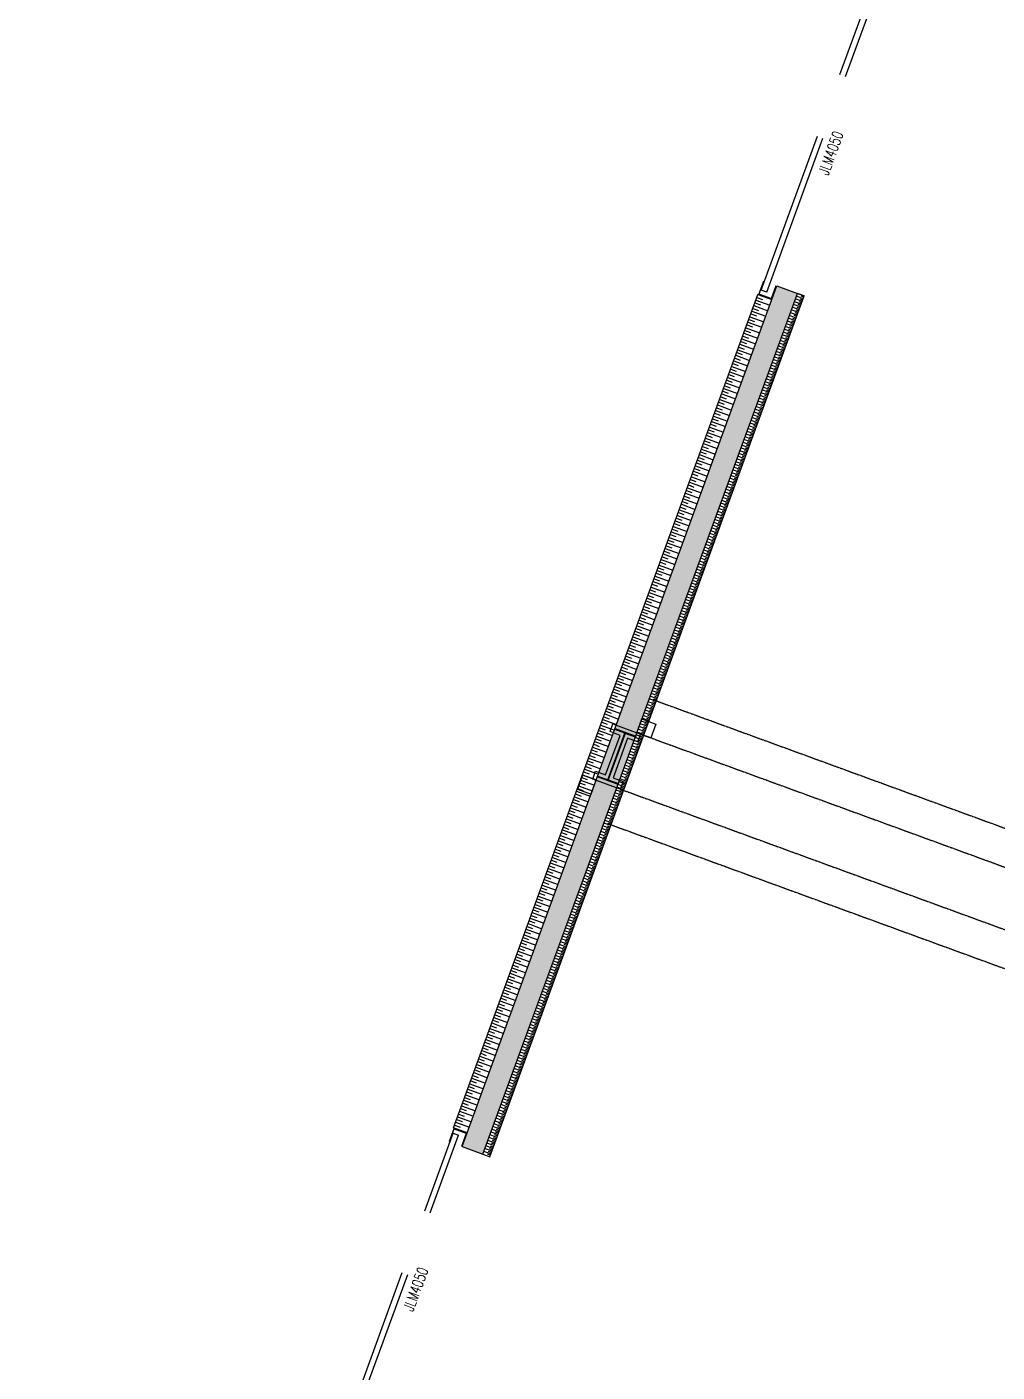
# Model space of a CAD drawing. Extents: x -111898 to 889894, y -2 to 1194865.
# Drawn here: x 558882 to 572116, y 901304 to 919654 of the extents above; entities that cross this region are included whole.
import ezdxf

# ---------------------------------------------------------------- set-up
doc = ezdxf.new("R2010")
doc.units = 0
doc.header["$LTSCALE"] = 10
doc.header["$MEASUREMENT"] = 0
doc.linetypes.add('10平面$0$10平面$0$DASH', pattern=[0.35, 0.25, -0.1])
doc.linetypes.add('10平面$0$DASH', pattern=[0.35, 0.25, -0.1])
doc.layers.get('Defpoints').update_dxf_attribs({"color": 210})
for name, color, linetype in [('0-WALL', 252, 'Continuous'), ('10平面$0$10平面$0$WINDOW', 4, 'Continuous'), ('10平面$0$10平面$0$WINDOW_TEXT', 7, 'Continuous'), ('10平面$0$99平面图例外参$0$A-HATCH-2', 251, 'Continuous'), ('10平面$0$A-LIN-V', 9, 'Continuous'), ('10平面$0$A-SFCE', 30, 'Continuous'), ('10平面$0$A-加建区域', 252, 'Continuous'), ('10平面$0$AS-WALL', 40, 'Continuous'), ('10平面$0$PUB_HATCH', 8, 'Continuous'), ('WALL', 252, 'Continuous')]:
    doc.layers.add(name, color=color, linetype=linetype)
doc.styles.add('10平面$0$10平面$0$_TCH_WINDOW', font='SIMPLEX', dxfattribs={"height": 3.5, "bigfont": 'GBCBIG'})

# ---------------------------------------------------------------- blocks, each defined once
blk = doc.blocks.new('10平面$0$10平面$0$$DorLib2D$00000126')
at = {"color": 0, "linetype": 'Continuous'}
for p, q in [((-0.532, 0.5), (-0.532, 0.9)), ((0.532, 0.9), (0.532, 0.5))]:
    blk.add_line(p, q, dxfattribs=at)
at = {"color": 0, "linetype": '10平面$0$10平面$0$DASH'}
for p, q in [((-0.532, 0.9), (0.532, 0.9)), ((-0.532, 0.5), (0.532, 0.5))]:
    blk.add_line(p, q, dxfattribs=at)
blk = doc.blocks.new('10平面$0$3333')
at = {"layer": '10平面$0$A-SFCE', "const_width": 20}
blk.add_lwpolyline([(-227064, 766320), (-227064, 766510), (-227244, 766510), (-227244, 766320)], dxfattribs=at)
blk = doc.blocks.new('10平面$0$99平面图例外参$0$$LinePat$填挖边坡')
at = {"color": 0}
for p, q in [((0, 0), (0, -1500)), ((300, 0), (300, -600))]:
    blk.add_line(p, q, dxfattribs=at)
at = {"layer": 'Defpoints', "color": 0}
blk.add_point((600, 0), dxfattribs=at)

msp = doc.modelspace()

# ---------------------------------------------------------------- hatches: boundary and pattern name
at = {"layer": '0-WALL'}
h = msp.add_hatch(dxfattribs=at)
h.set_pattern_fill('草坪或沼泽', color=8, scale=400, angle=-0.200257)
h.set_pattern_definition([(359.79974, (-824318.4, 704905.5), (1605.5824, 1594.398), [240, -48, 64, -48, 240, -960]), (359.79974, (-824398.3, 704953.8), (1605.5824, 1594.398), [160, -120, 240, -120, 160, -800]), (359.79974, (-823836, 705591.9), (1605.5824, 1594.398), [200, -80, 200, -1120]), (359.79974, (-824634.9, 705914.7), (1605.5824, 1594.398), [80, -160, 80, -1280]), (89.79974, (-824474.9, 705914.1), (-1594.398, 1605.5824), [144, -1456]), (89.79974, (-823998.3, 704952.4), (-1594.398, 1605.5824), [160, -1440]), (89.79974, (-823596, 705591), (-1594.398, 1605.5824), [160, -1440]), (44.79974, (-823790.3, 704935.7), (5.5922, 1599.9902), [160, -2102.7417]), (134.79974, (-824206.3, 704937.2), (-1599.9902, 5.5922), [160, -2102.7417]), (63.23469, (-823838.3, 704943.9), (5.5922, 1599.99023), [160, -3417.7088]), (75.7635, (-823918.27, 704952.15), (5.59221, 1599.99023), [160, -6436.969]), (75.7635, (-823516.03, 705590.75), (5.59221, 1599.99023), [128, -6468.969]), (75.7635, (-824442.9, 705914), (5.59221, 1599.99023), [112, -6484.969]), (103.835987, (-824078.27, 704952.7), (5.59221, 1599.99023), [160, -6436.969]), (103.835987, (-823676.03, 705591.3), (5.59221, 1599.99023), [128, -6468.969]), (103.835987, (-824506.9, 705914.2), (5.59221, 1599.99023), [112, -6484.969]), (116.364795, (-824158.3, 704945), (5.5922, 1599.99023), [160, -3417.7069])])
edge = h.paths.add_edge_path()
edge.add_line((741503.08, 933538.38), (741712.87, 934018.57))
edge.add_line((741712.87, 934018.57), (745060.96, 941812.89))
edge.add_line((745060.96, 941812.89), (766890.86, 1001849.76))
edge.add_line((766890.86, 1001849.76), (760346.98, 1016169.02))
edge.add_line((760346.98, 1016169.02), (737579.78, 1026362.54))
edge.add_line((737579.78, 1026362.54), (720756.11, 1037729.77))
edge.add_line((720756.11, 1037729.77), (653654.65, 1067773.01))
edge.add_line((653654.65, 1067773.01), (467795.25, 820503.81))
edge.add_line((467795.25, 820503.81), (468143.58, 820404.89))
edge.add_line((468143.58, 820404.89), (647181.92, 1058601.18))
edge.add_line((647181.92, 1058601.18), (648464.56, 1058132.56))
edge.add_line((648464.56, 1058132.56), (650350.23, 1063296.8))
edge.add_line((650350.23, 1063296.8), (720796.15, 1037558.69))
edge.add_line((720796.15, 1037558.69), (718909.6, 1032395.07))
edge.add_line((718909.6, 1032395.07), (725484.49, 1029992.9))
edge.add_line((725484.49, 1029992.9), (726513.26, 1032808.65))
edge.add_line((726513.26, 1032808.65), (729331.07, 1031779.14))
edge.add_line((729331.07, 1031779.14), (728302.36, 1028963.46))
edge.add_line((728302.36, 1028963.46), (747084.56, 1022101.19))
edge.add_line((747084.56, 1022101.19), (755217.14, 1018452.95))
edge.add_arc((743028.5, 1006160.87), 17310.64, -14.619994, 45.242091, ccw=False)
edge.add_line((759778.64, 1001791.54), (760685.99, 1001458.08))
edge.add_line((760685.99, 1001458.08), (765094.65, 999847.31))
edge.add_line((765094.65, 999847.31), (740941.69, 933744.02))
edge.add_line((740941.69, 933744.02), (741503.08, 933538.38))
at = {"layer": '10平面$0$PUB_HATCH'}
h = msp.add_hatch(dxfattribs=at)
h.set_pattern_fill('石膏板', color=256, scale=30, angle=-20.070289, style=0)
h.set_pattern_definition([(24.929711, (581260.3, 187846.72), (-44.707476, 96.183378), [24, -82.06602]), (114.929711, (581417.13, 187789.42), (-96.183378, -44.707476), [24, -82.06602])])
h.paths.add_polyline_path([(565102.95, 904277.11), (569392.61, 916018.02), (569110.83, 916120.97), (564821.17, 904380.07)])

# ---------------------------------------------------------------- linework, layer by layer
at = {"layer": '10平面$0$A-LIN-V', "color": 8}
for p, q in [((564701.95, 904636.55), (568854.34, 916001.75)), ((569042.19, 915933.12), (568854.34, 916001.75)), ((565196.88, 904242.8), (569486.54, 915983.7)), ((564889.8, 904567.92), (564701.95, 904636.55)), ((565102.95, 904277.11), (565196.88, 904242.8))]:
    msp.add_line(p, q, dxfattribs=at)
at = {"layer": '10平面$0$A-加建区域'}
msp.add_line((569392.61, 916018.02), (569486.54, 915983.7), dxfattribs=at)
at = {"layer": '10平面$0$AS-WALL', "color": 8}
for p, q in [((564821.17, 904380.07), (569110.83, 916120.97)), ((565102.95, 904277.11), (569392.61, 916018.02)), ((569110.83, 916120.97), (569392.61, 916018.02)), ((564821.17, 904380.07), (565102.95, 904277.11))]:
    msp.add_line(p, q, dxfattribs=at)
at = {"layer": 'Defpoints', "color": 1}
for points in [[(567391.02, 909956.83), (567203.17, 910025.46), (567271.8, 910213.32), (567459.66, 910144.68)], [(566578.21, 909189.14), (566646.85, 909376.99), (566458.99, 909445.63), (566390.36, 909257.77)]]:
    msp.add_lwpolyline(points, close=True, dxfattribs=at)
at = {"layer": 'WALL', "color": 8, "linetype": '10平面$0$DASH'}
for p, q in [((567421.72, 910477.94), (694505.26, 864046.68)), ((567250.13, 910008.3), (694333.68, 863577.04)), ((566975.59, 909256.88), (694059.14, 862825.62)), ((566804.01, 908787.25), (693887.55, 862355.99))]:
    msp.add_line(p, q, dxfattribs=at)
at = {"layer": 'WALL', "color": 8}
for points in [[(566874.42, 910145.57), (567250.13, 910008.3), (567211.69, 909903.1), (567074.56, 909953.21), (566876.89, 909412.19), (567014.03, 909362.08), (566975.59, 909256.88), (566599.88, 909394.15), (566638.32, 909499.35), (566775.45, 909449.25), (566973.12, 909990.27), (566835.99, 910040.37)], [(566904.23, 910081.45), (567186.01, 909978.5), (567181.89, 909967.23), (567044.76, 910017.33), (566812.77, 909382.38), (566949.91, 909332.28), (566945.79, 909321.01), (566664.01, 909423.96), (566668.12, 909435.23), (566805.26, 909385.13), (567037.24, 910020.07), (566900.11, 910070.18)]]:
    msp.add_lwpolyline(points, close=True, dxfattribs=at)

# ---------------------------------------------------------------- block references
at = {"layer": '10平面$0$10平面$0$WINDOW'}
ref = msp.add_blockref('10平面$0$10平面$0$$DorLib2D$00000126', (569797.17, 917999.51), dxfattribs=dict(at, xscale=-4000, yscale=-200, zscale=200, rotation=249.9297114343745))
ref.add_attrib('A', 'JLM4050', (569811.36, 917617.65), dxfattribs={"layer": '10平面$0$10平面$0$WINDOW_TEXT', "height": 148.75, "rotation": 69.929711, "style": '10平面$0$10平面$0$_TCH_WINDOW', "width": 0.705882})
ref = msp.add_blockref('10平面$0$10平面$0$$DorLib2D$00000126', (564134.82, 902501.52), dxfattribs=dict(at, xscale=-4000, yscale=-200, zscale=200, rotation=249.9297114343745))
ref.add_attrib('A', 'JLM4050', (564149.01, 902119.66), dxfattribs={"layer": '10平面$0$10平面$0$WINDOW_TEXT', "height": 148.75, "rotation": 69.929711, "style": '10平面$0$10平面$0$_TCH_WINDOW', "width": 0.705882})
at = {"layer": '10平面$0$99平面图例外参$0$A-HATCH-2', "color": 8}
for p, xscale, yscale, zscale, rotation in [((568854.34, 916001.75), -0.1335540838847279, 0.1333333333333333, 0.1333333333333333, 69.92971143377918), ((569486.54, 915983.7), 0.06677350427354656, 0.06666666666666667, 0.06666666666666667, 249.9297114335309), ((568799.34, 915851.22), -0.1335540838847279, 0.1333333333333333, 0.1333333333333333, 69.92971143377918), ((568826.84, 915926.48), -0.1335540838847279, 0.1333333333333333, 0.1333333333333333, 69.92971143377918), ((569417.79, 915795.55), 0.06677350427354656, 0.06666666666666667, 0.06666666666666667, 249.9297114335309), ((569431.54, 915833.18), 0.06677350427354656, 0.06666666666666667, 0.06666666666666667, 249.9297114335309), ((569445.29, 915870.81), 0.06677350427354656, 0.06666666666666667, 0.06666666666666667, 249.9297114335309), ((569459.04, 915908.44), 0.06677350427354656, 0.06666666666666667, 0.06666666666666667, 249.9297114335309), ((569472.79, 915946.07), 0.06677350427354656, 0.06666666666666667, 0.06666666666666667, 249.9297114335309), ((568716.84, 915625.42), -0.1335540838847279, 0.1333333333333333, 0.1333333333333333, 69.92971143377918), ((568744.34, 915700.69), -0.1335540838847279, 0.1333333333333333, 0.1333333333333333, 69.92971143377918), ((568771.84, 915775.95), -0.1335540838847279, 0.1333333333333333, 0.1333333333333333, 69.92971143377918), ((569349.05, 915607.39), 0.06677350427354656, 0.06666666666666667, 0.06666666666666667, 249.9297114335309), ((569362.8, 915645.02), 0.06677350427354656, 0.06666666666666667, 0.06666666666666667, 249.9297114335309), ((569376.54, 915682.65), 0.06677350427354656, 0.06666666666666667, 0.06666666666666667, 249.9297114335309), ((569390.29, 915720.28), 0.06677350427354656, 0.06666666666666667, 0.06666666666666667, 249.9297114335309), ((569404.04, 915757.91), 0.06677350427354656, 0.06666666666666667, 0.06666666666666667, 249.9297114335309), ((568661.84, 915474.89), -0.1335540838847279, 0.1333333333333333, 0.1333333333333333, 69.92971143377918), ((568689.34, 915550.15), -0.1335540838847279, 0.1333333333333333, 0.1333333333333333, 69.92971143377918), ((569280.3, 915419.23), 0.06677350427354656, 0.06666666666666667, 0.06666666666666667, 249.9297114335309), ((569294.05, 915456.87), 0.06677350427354656, 0.06666666666666667, 0.06666666666666667, 249.9297114335309), ((569307.8, 915494.5), 0.06677350427354656, 0.06666666666666667, 0.06666666666666667, 249.9297114335309), ((569321.55, 915532.13), 0.06677350427354656, 0.06666666666666667, 0.06666666666666667, 249.9297114335309), ((569335.3, 915569.76), 0.06677350427354656, 0.06666666666666667, 0.06666666666666667, 249.9297114335309), ((568606.84, 915324.35), -0.1335540838847279, 0.1333333333333333, 0.1333333333333333, 69.92971143377918), ((568634.34, 915399.62), -0.1335540838847279, 0.1333333333333333, 0.1333333333333333, 69.92971143377918), ((569211.56, 915231.08), 0.06677350427354656, 0.06666666666666667, 0.06666666666666667, 249.9297114335309), ((569225.31, 915268.71), 0.06677350427354656, 0.06666666666666667, 0.06666666666666667, 249.9297114335309), ((569239.06, 915306.34), 0.06677350427354656, 0.06666666666666667, 0.06666666666666667, 249.9297114335309), ((569252.8, 915343.97), 0.06677350427354656, 0.06666666666666667, 0.06666666666666667, 249.9297114335309), ((569266.55, 915381.6), 0.06677350427354656, 0.06666666666666667, 0.06666666666666667, 249.9297114335309), ((568524.35, 915098.56), -0.1335540838847279, 0.1333333333333333, 0.1333333333333333, 69.92971143377918), ((568551.85, 915173.82), -0.1335540838847279, 0.1333333333333333, 0.1333333333333333, 69.92971143377918), ((568579.34, 915249.09), -0.1335540838847279, 0.1333333333333333, 0.1333333333333333, 69.92971143377918), ((569142.81, 915042.92), 0.06677350427354656, 0.06666666666666667, 0.06666666666666667, 249.9297114335309), ((569156.56, 915080.55), 0.06677350427354656, 0.06666666666666667, 0.06666666666666667, 249.9297114335309), ((569170.31, 915118.19), 0.06677350427354656, 0.06666666666666667, 0.06666666666666667, 249.9297114335309), ((569184.06, 915155.82), 0.06677350427354656, 0.06666666666666667, 0.06666666666666667, 249.9297114335309), ((569197.81, 915193.45), 0.06677350427354656, 0.06666666666666667, 0.06666666666666667, 249.9297114335309), ((568469.35, 914948.02), -0.1335540838847279, 0.1333333333333333, 0.1333333333333333, 69.92971143377918), ((568496.85, 915023.29), -0.1335540838847279, 0.1333333333333333, 0.1333333333333333, 69.92971143377918), ((569087.82, 914892.4), 0.06677350427354656, 0.06666666666666667, 0.06666666666666667, 249.9297114335309), ((569101.57, 914930.03), 0.06677350427354656, 0.06666666666666667, 0.06666666666666667, 249.9297114335309), ((569115.32, 914967.66), 0.06677350427354656, 0.06666666666666667, 0.06666666666666667, 249.9297114335309), ((569129.06, 915005.29), 0.06677350427354656, 0.06666666666666667, 0.06666666666666667, 249.9297114335309), ((568386.85, 914722.22), -0.1335540838847279, 0.1333333333333333, 0.1333333333333333, 69.92971143377918), ((568414.35, 914797.49), -0.1335540838847279, 0.1333333333333333, 0.1333333333333333, 69.92971143377918), ((568441.85, 914872.76), -0.1335540838847279, 0.1333333333333333, 0.1333333333333333, 69.92971143377918), ((569019.07, 914704.24), 0.06677350427354656, 0.06666666666666667, 0.06666666666666667, 249.9297114335309), ((569032.82, 914741.87), 0.06677350427354656, 0.06666666666666667, 0.06666666666666667, 249.9297114335309), ((569046.57, 914779.51), 0.06677350427354656, 0.06666666666666667, 0.06666666666666667, 249.9297114335309), ((569060.32, 914817.14), 0.06677350427354656, 0.06666666666666667, 0.06666666666666667, 249.9297114335309), ((569074.07, 914854.77), 0.06677350427354656, 0.06666666666666667, 0.06666666666666667, 249.9297114335309), ((568331.85, 914571.69), -0.1335540838847279, 0.1333333333333333, 0.1333333333333333, 69.92971143377918), ((568359.35, 914646.96), -0.1335540838847279, 0.1333333333333333, 0.1333333333333333, 69.92971143377918), ((568950.33, 914516.09), 0.06677350427354656, 0.06666666666666667, 0.06666666666666667, 249.9297114335309), ((568964.08, 914553.72), 0.06677350427354656, 0.06666666666666667, 0.06666666666666667, 249.9297114335309), ((568977.83, 914591.35), 0.06677350427354656, 0.06666666666666667, 0.06666666666666667, 249.9297114335309), ((568991.57, 914628.98), 0.06677350427354656, 0.06666666666666667, 0.06666666666666667, 249.9297114335309), ((569005.32, 914666.61), 0.06677350427354656, 0.06666666666666667, 0.06666666666666667, 249.9297114335309), ((568249.35, 914345.89), -0.1335540838847279, 0.1333333333333333, 0.1333333333333333, 69.92971143377918), ((568276.85, 914421.16), -0.1335540838847279, 0.1333333333333333, 0.1333333333333333, 69.92971143377918), ((568304.35, 914496.43), -0.1335540838847279, 0.1333333333333333, 0.1333333333333333, 69.92971143377918), ((568881.58, 914327.93), 0.06677350427354656, 0.06666666666666667, 0.06666666666666667, 249.9297114335309), ((568895.33, 914365.56), 0.06677350427354656, 0.06666666666666667, 0.06666666666666667, 249.9297114335309), ((568909.08, 914403.19), 0.06677350427354656, 0.06666666666666667, 0.06666666666666667, 249.9297114335309), ((568922.83, 914440.83), 0.06677350427354656, 0.06666666666666667, 0.06666666666666667, 249.9297114335309), ((568936.58, 914478.46), 0.06677350427354656, 0.06666666666666667, 0.06666666666666667, 249.9297114335309), ((568194.36, 914195.36), -0.1335540838847279, 0.1333333333333333, 0.1333333333333333, 69.92971143377918), ((568221.85, 914270.63), -0.1335540838847279, 0.1333333333333333, 0.1333333333333333, 69.92971143377918), ((568812.84, 914139.78), 0.06677350427354656, 0.06666666666666667, 0.06666666666666667, 249.9297114335309), ((568826.59, 914177.41), 0.06677350427354656, 0.06666666666666667, 0.06666666666666667, 249.9297114335309), ((568840.34, 914215.04), 0.06677350427354656, 0.06666666666666667, 0.06666666666666667, 249.9297114335309), ((568854.09, 914252.67), 0.06677350427354656, 0.06666666666666667, 0.06666666666666667, 249.9297114335309), ((568867.83, 914290.3), 0.06677350427354656, 0.06666666666666667, 0.06666666666666667, 249.9297114335309), ((568139.36, 914044.83), -0.1335540838847279, 0.1333333333333333, 0.1333333333333333, 69.92971143377918), ((568166.86, 914120.1), -0.1335540838847279, 0.1333333333333333, 0.1333333333333333, 69.92971143377918), ((568744.09, 913951.62), 0.06677350427354656, 0.06666666666666667, 0.06666666666666667, 249.9297114335309), ((568757.84, 913989.25), 0.06677350427354656, 0.06666666666666667, 0.06666666666666667, 249.9297114335309), ((568771.59, 914026.88), 0.06677350427354656, 0.06666666666666667, 0.06666666666666667, 249.9297114335309), ((568785.34, 914064.51), 0.06677350427354656, 0.06666666666666667, 0.06666666666666667, 249.9297114335309), ((568799.09, 914102.15), 0.06677350427354656, 0.06666666666666667, 0.06666666666666667, 249.9297114335309), ((568056.86, 913819.03), -0.1335540838847279, 0.1333333333333333, 0.1333333333333333, 69.92971143377918), ((568084.36, 913894.3), -0.1335540838847279, 0.1333333333333333, 0.1333333333333333, 69.92971143377918), ((568111.86, 913969.56), -0.1335540838847279, 0.1333333333333333, 0.1333333333333333, 69.92971143377918), ((568675.35, 913763.47), 0.06677350427354656, 0.06666666666666667, 0.06666666666666667, 249.9297114335309), ((568689.1, 913801.1), 0.06677350427354656, 0.06666666666666667, 0.06666666666666667, 249.9297114335309), ((568702.85, 913838.73), 0.06677350427354656, 0.06666666666666667, 0.06666666666666667, 249.9297114335309), ((568716.6, 913876.36), 0.06677350427354656, 0.06666666666666667, 0.06666666666666667, 249.9297114335309), ((568730.35, 913913.99), 0.06677350427354656, 0.06666666666666667, 0.06666666666666667, 249.9297114335309), ((568001.86, 913668.5), -0.1335540838847279, 0.1333333333333333, 0.1333333333333333, 69.92971143377918), ((568029.36, 913743.76), -0.1335540838847279, 0.1333333333333333, 0.1333333333333333, 69.92971143377918), ((568606.61, 913575.31), 0.06677350427354656, 0.06666666666666667, 0.06666666666666667, 249.9297114335309), ((568620.35, 913612.94), 0.06677350427354656, 0.06666666666666667, 0.06666666666666667, 249.9297114335309), ((568634.1, 913650.57), 0.06677350427354656, 0.06666666666666667, 0.06666666666666667, 249.9297114335309), ((568647.85, 913688.2), 0.06677350427354656, 0.06666666666666667, 0.06666666666666667, 249.9297114335309), ((568661.6, 913725.83), 0.06677350427354656, 0.06666666666666667, 0.06666666666666667, 249.9297114335309), ((567919.36, 913442.7), -0.1335540838847279, 0.1333333333333333, 0.1333333333333333, 69.92971143377918), ((567946.86, 913517.97), -0.1335540838847279, 0.1333333333333333, 0.1333333333333333, 69.92971143377918), ((567974.36, 913593.23), -0.1335540838847279, 0.1333333333333333, 0.1333333333333333, 69.92971143377918), ((568551.61, 913424.79), 0.06677350427354656, 0.06666666666666667, 0.06666666666666667, 249.9297114335309), ((568565.36, 913462.42), 0.06677350427354656, 0.06666666666666667, 0.06666666666666667, 249.9297114335309), ((568579.11, 913500.05), 0.06677350427354656, 0.06666666666666667, 0.06666666666666667, 249.9297114335309), ((568592.86, 913537.68), 0.06677350427354656, 0.06666666666666667, 0.06666666666666667, 249.9297114335309), ((567864.36, 913292.17), -0.1335540838847279, 0.1333333333333333, 0.1333333333333333, 69.92971143377918), ((567891.86, 913367.43), -0.1335540838847279, 0.1333333333333333, 0.1333333333333333, 69.92971143377918), ((568482.87, 913236.63), 0.06677350427354656, 0.06666666666666667, 0.06666666666666667, 249.9297114335309), ((568496.61, 913274.26), 0.06677350427354656, 0.06666666666666667, 0.06666666666666667, 249.9297114335309), ((568510.36, 913311.89), 0.06677350427354656, 0.06666666666666667, 0.06666666666666667, 249.9297114335309), ((568524.11, 913349.52), 0.06677350427354656, 0.06666666666666667, 0.06666666666666667, 249.9297114335309), ((568537.86, 913387.15), 0.06677350427354656, 0.06666666666666667, 0.06666666666666667, 249.9297114335309), ((567781.87, 913066.37), -0.1335540838847279, 0.1333333333333333, 0.1333333333333333, 69.92971143377918), ((567809.37, 913141.63), -0.1335540838847279, 0.1333333333333333, 0.1333333333333333, 69.92971143377918), ((567836.86, 913216.9), -0.1335540838847279, 0.1333333333333333, 0.1333333333333333, 69.92971143377918), ((568414.12, 913048.47), 0.06677350427354656, 0.06666666666666667, 0.06666666666666667, 249.9297114335309), ((568427.87, 913086.11), 0.06677350427354656, 0.06666666666666667, 0.06666666666666667, 249.9297114335309), ((568441.62, 913123.74), 0.06677350427354656, 0.06666666666666667, 0.06666666666666667, 249.9297114335309), ((568455.37, 913161.37), 0.06677350427354656, 0.06666666666666667, 0.06666666666666667, 249.9297114335309), ((568469.12, 913199), 0.06677350427354656, 0.06666666666666667, 0.06666666666666667, 249.9297114335309), ((567726.87, 912915.84), -0.1335540838847279, 0.1333333333333333, 0.1333333333333333, 69.92971143377918), ((567754.37, 912991.1), -0.1335540838847279, 0.1333333333333333, 0.1333333333333333, 69.92971143377918), ((568345.38, 912860.32), 0.06677350427354656, 0.06666666666666667, 0.06666666666666667, 249.9297114335309), ((568359.13, 912897.95), 0.06677350427354656, 0.06666666666666667, 0.06666666666666667, 249.9297114335309), ((568372.87, 912935.58), 0.06677350427354656, 0.06666666666666667, 0.06666666666666667, 249.9297114335309), ((568386.62, 912973.21), 0.06677350427354656, 0.06666666666666667, 0.06666666666666667, 249.9297114335309), ((568400.37, 913010.84), 0.06677350427354656, 0.06666666666666667, 0.06666666666666667, 249.9297114335309), ((567644.37, 912690.04), -0.1335540838847279, 0.1333333333333333, 0.1333333333333333, 69.92971143377918), ((567671.87, 912765.3), -0.1335540838847279, 0.1333333333333333, 0.1333333333333333, 69.92971143377918), ((567699.37, 912840.57), -0.1335540838847279, 0.1333333333333333, 0.1333333333333333, 69.92971143377918), ((568276.63, 912672.16), 0.06677350427354656, 0.06666666666666667, 0.06666666666666667, 249.9297114335309), ((568290.38, 912709.79), 0.06677350427354656, 0.06666666666666667, 0.06666666666666667, 249.9297114335309), ((568304.13, 912747.43), 0.06677350427354656, 0.06666666666666667, 0.06666666666666667, 249.9297114335309), ((568317.88, 912785.06), 0.06677350427354656, 0.06666666666666667, 0.06666666666666667, 249.9297114335309), ((568331.63, 912822.69), 0.06677350427354656, 0.06666666666666667, 0.06666666666666667, 249.9297114335309), ((567589.37, 912539.5), -0.1335540838847279, 0.1333333333333333, 0.1333333333333333, 69.92971143377918), ((567616.87, 912614.77), -0.1335540838847279, 0.1333333333333333, 0.1333333333333333, 69.92971143377918), ((568207.89, 912484.01), 0.06677350427354656, 0.06666666666666667, 0.06666666666666667, 249.9297114335309), ((568221.64, 912521.64), 0.06677350427354656, 0.06666666666666667, 0.06666666666666667, 249.9297114335309), ((568235.39, 912559.27), 0.06677350427354656, 0.06666666666666667, 0.06666666666666667, 249.9297114335309), ((568249.13, 912596.9), 0.06677350427354656, 0.06666666666666667, 0.06666666666666667, 249.9297114335309), ((568262.88, 912634.53), 0.06677350427354656, 0.06666666666666667, 0.06666666666666667, 249.9297114335309), ((567534.37, 912388.97), -0.1335540838847279, 0.1333333333333333, 0.1333333333333333, 69.92971143377918), ((567561.87, 912464.24), -0.1335540838847279, 0.1333333333333333, 0.1333333333333333, 69.92971143377918), ((568139.14, 912295.85), 0.06677350427354656, 0.06666666666666667, 0.06666666666666667, 249.9297114335309), ((568152.89, 912333.48), 0.06677350427354656, 0.06666666666666667, 0.06666666666666667, 249.9297114335309), ((568166.64, 912371.11), 0.06677350427354656, 0.06666666666666667, 0.06666666666666667, 249.9297114335309), ((568180.39, 912408.75), 0.06677350427354656, 0.06666666666666667, 0.06666666666666667, 249.9297114335309), ((568194.14, 912446.38), 0.06677350427354656, 0.06666666666666667, 0.06666666666666667, 249.9297114335309), ((567451.88, 912163.17), -0.1335540838847279, 0.1333333333333333, 0.1333333333333333, 69.92971143377918), ((567479.37, 912238.44), -0.1335540838847279, 0.1333333333333333, 0.1333333333333333, 69.92971143377918), ((567506.87, 912313.71), -0.1335540838847279, 0.1333333333333333, 0.1333333333333333, 69.92971143377918), ((568070.4, 912107.7), 0.06677350427354656, 0.06666666666666667, 0.06666666666666667, 249.9297114335309), ((568084.15, 912145.33), 0.06677350427354656, 0.06666666666666667, 0.06666666666666667, 249.9297114335309), ((568097.9, 912182.96), 0.06677350427354656, 0.06666666666666667, 0.06666666666666667, 249.9297114335309), ((568111.65, 912220.59), 0.06677350427354656, 0.06666666666666667, 0.06666666666666667, 249.9297114335309), ((568125.39, 912258.22), 0.06677350427354656, 0.06666666666666667, 0.06666666666666667, 249.9297114335309), ((567396.88, 912012.64), -0.1335540838847279, 0.1333333333333333, 0.1333333333333333, 69.92971143377918), ((567424.38, 912087.91), -0.1335540838847279, 0.1333333333333333, 0.1333333333333333, 69.92971143377918), ((568015.4, 911957.17), 0.06677350427354656, 0.06666666666666667, 0.06666666666666667, 249.9297114335309), ((568029.15, 911994.8), 0.06677350427354656, 0.06666666666666667, 0.06666666666666667, 249.9297114335309), ((568042.9, 912032.43), 0.06677350427354656, 0.06666666666666667, 0.06666666666666667, 249.9297114335309), ((568056.65, 912070.07), 0.06677350427354656, 0.06666666666666667, 0.06666666666666667, 249.9297114335309), ((567314.38, 911786.84), -0.1335540838847279, 0.1333333333333333, 0.1333333333333333, 69.92971143377918), ((567341.88, 911862.11), -0.1335540838847279, 0.1333333333333333, 0.1333333333333333, 69.92971143377918), ((567369.38, 911937.38), -0.1335540838847279, 0.1333333333333333, 0.1333333333333333, 69.92971143377918), ((567946.66, 911769.02), 0.06677350427354656, 0.06666666666666667, 0.06666666666666667, 249.9297114335309), ((567960.41, 911806.65), 0.06677350427354656, 0.06666666666666667, 0.06666666666666667, 249.9297114335309), ((567974.16, 911844.28), 0.06677350427354656, 0.06666666666666667, 0.06666666666666667, 249.9297114335309), ((567987.9, 911881.91), 0.06677350427354656, 0.06666666666666667, 0.06666666666666667, 249.9297114335309), ((568001.65, 911919.54), 0.06677350427354656, 0.06666666666666667, 0.06666666666666667, 249.9297114335309), ((567259.38, 911636.31), -0.1335540838847279, 0.1333333333333333, 0.1333333333333333, 69.92971143377918), ((567286.88, 911711.58), -0.1335540838847279, 0.1333333333333333, 0.1333333333333333, 69.92971143377918), ((567877.91, 911580.86), 0.06677350427354656, 0.06666666666666667, 0.06666666666666667, 249.9297114335309), ((567891.66, 911618.49), 0.06677350427354656, 0.06666666666666667, 0.06666666666666667, 249.9297114335309), ((567905.41, 911656.12), 0.06677350427354656, 0.06666666666666667, 0.06666666666666667, 249.9297114335309), ((567919.16, 911693.75), 0.06677350427354656, 0.06666666666666667, 0.06666666666666667, 249.9297114335309), ((567932.91, 911731.39), 0.06677350427354656, 0.06666666666666667, 0.06666666666666667, 249.9297114335309), ((567176.88, 911410.51), -0.1335540838847279, 0.1333333333333333, 0.1333333333333333, 69.92971143377918), ((567204.38, 911485.78), -0.1335540838847279, 0.1333333333333333, 0.1333333333333333, 69.92971143377918), ((567231.88, 911561.04), -0.1335540838847279, 0.1333333333333333, 0.1333333333333333, 69.92971143377918), ((567809.17, 911392.71), 0.06677350427354656, 0.06666666666666667, 0.06666666666666667, 249.9297114335309), ((567822.92, 911430.34), 0.06677350427354656, 0.06666666666666667, 0.06666666666666667, 249.9297114335309), ((567836.67, 911467.97), 0.06677350427354656, 0.06666666666666667, 0.06666666666666667, 249.9297114335309), ((567850.42, 911505.6), 0.06677350427354656, 0.06666666666666667, 0.06666666666666667, 249.9297114335309), ((567864.16, 911543.23), 0.06677350427354656, 0.06666666666666667, 0.06666666666666667, 249.9297114335309), ((567121.88, 911259.98), -0.1335540838847279, 0.1333333333333333, 0.1333333333333333, 69.92971143377918), ((567149.38, 911335.25), -0.1335540838847279, 0.1333333333333333, 0.1333333333333333, 69.92971143377918), ((567740.42, 911204.55), 0.06677350427354656, 0.06666666666666667, 0.06666666666666667, 249.9297114335309), ((567754.17, 911242.18), 0.06677350427354656, 0.06666666666666667, 0.06666666666666667, 249.9297114335309), ((567767.92, 911279.81), 0.06677350427354656, 0.06666666666666667, 0.06666666666666667, 249.9297114335309), ((567781.67, 911317.44), 0.06677350427354656, 0.06666666666666667, 0.06666666666666667, 249.9297114335309), ((567795.42, 911355.08), 0.06677350427354656, 0.06666666666666667, 0.06666666666666667, 249.9297114335309), ((567066.89, 911109.45), -0.1335540838847279, 0.1333333333333333, 0.1333333333333333, 69.92971143377918), ((567094.38, 911184.71), -0.1335540838847279, 0.1333333333333333, 0.1333333333333333, 69.92971143377918), ((567671.68, 911016.4), 0.06677350427354656, 0.06666666666666667, 0.06666666666666667, 249.9297114335309), ((567685.43, 911054.03), 0.06677350427354656, 0.06666666666666667, 0.06666666666666667, 249.9297114335309), ((567699.18, 911091.66), 0.06677350427354656, 0.06666666666666667, 0.06666666666666667, 249.9297114335309), ((567712.93, 911129.29), 0.06677350427354656, 0.06666666666666667, 0.06666666666666667, 249.9297114335309), ((567726.68, 911166.92), 0.06677350427354656, 0.06666666666666667, 0.06666666666666667, 249.9297114335309), ((566984.39, 910883.65), -0.1335540838847279, 0.1333333333333333, 0.1333333333333333, 69.92971143377918), ((567011.89, 910958.91), -0.1335540838847279, 0.1333333333333333, 0.1333333333333333, 69.92971143377918), ((567039.39, 911034.18), -0.1335540838847279, 0.1333333333333333, 0.1333333333333333, 69.92971143377918), ((567602.94, 910828.24), 0.06677350427354656, 0.06666666666666667, 0.06666666666666667, 249.9297114335309), ((567616.68, 910865.87), 0.06677350427354656, 0.06666666666666667, 0.06666666666666667, 249.9297114335309), ((567630.43, 910903.5), 0.06677350427354656, 0.06666666666666667, 0.06666666666666667, 249.9297114335309), ((567644.18, 910941.13), 0.06677350427354656, 0.06666666666666667, 0.06666666666666667, 249.9297114335309), ((567657.93, 910978.76), 0.06677350427354656, 0.06666666666666667, 0.06666666666666667, 249.9297114335309), ((566929.39, 910733.12), -0.1335540838847279, 0.1333333333333333, 0.1333333333333333, 69.92971143377918), ((566956.89, 910808.38), -0.1335540838847279, 0.1333333333333333, 0.1333333333333333, 69.92971143377918), ((567534.19, 910640.08), 0.06677350427354656, 0.06666666666666667, 0.06666666666666667, 249.9297114335309), ((567547.94, 910677.72), 0.06677350427354656, 0.06666666666666667, 0.06666666666666667, 249.9297114335309), ((567561.69, 910715.35), 0.06677350427354656, 0.06666666666666667, 0.06666666666666667, 249.9297114335309), ((567575.44, 910752.98), 0.06677350427354656, 0.06666666666666667, 0.06666666666666667, 249.9297114335309), ((567589.19, 910790.61), 0.06677350427354656, 0.06666666666666667, 0.06666666666666667, 249.9297114335309), ((566846.89, 910507.32), -0.1335540838847279, 0.1333333333333333, 0.1333333333333333, 69.92971143377918), ((566874.39, 910582.58), -0.1335540838847279, 0.1333333333333333, 0.1333333333333333, 69.92971143377918), ((566901.89, 910657.85), -0.1335540838847279, 0.1333333333333333, 0.1333333333333333, 69.92971143377918), ((567479.2, 910489.56), 0.06677350427354656, 0.06666666666666667, 0.06666666666666667, 249.9297114335309), ((567492.94, 910527.19), 0.06677350427354656, 0.06666666666666667, 0.06666666666666667, 249.9297114335309), ((567506.69, 910564.82), 0.06677350427354656, 0.06666666666666667, 0.06666666666666667, 249.9297114335309), ((567520.44, 910602.45), 0.06677350427354656, 0.06666666666666667, 0.06666666666666667, 249.9297114335309), ((566791.89, 910356.79), -0.1335540838847279, 0.1333333333333333, 0.1333333333333333, 69.92971143377918), ((566819.39, 910432.05), -0.1335540838847279, 0.1333333333333333, 0.1333333333333333, 69.92971143377918), ((567410.45, 910301.4), 0.06677350427354656, 0.06666666666666667, 0.06666666666666667, 249.9297114335309), ((567424.2, 910339.04), 0.06677350427354656, 0.06666666666666667, 0.06666666666666667, 249.9297114335309), ((567437.95, 910376.67), 0.06677350427354656, 0.06666666666666667, 0.06666666666666667, 249.9297114335309), ((567451.7, 910414.3), 0.06677350427354656, 0.06666666666666667, 0.06666666666666667, 249.9297114335309), ((567465.45, 910451.93), 0.06677350427354656, 0.06666666666666667, 0.06666666666666667, 249.9297114335309), ((566709.39, 910130.99), -0.1335540838847279, 0.1333333333333333, 0.1333333333333333, 69.92971143377918), ((566736.89, 910206.25), -0.1335540838847279, 0.1333333333333333, 0.1333333333333333, 69.92971143377918), ((566764.39, 910281.52), -0.1335540838847279, 0.1333333333333333, 0.1333333333333333, 69.92971143377918), ((567341.71, 910113.25), 0.06677350427354656, 0.06666666666666667, 0.06666666666666667, 249.9297114335309), ((567355.46, 910150.88), 0.06677350427354656, 0.06666666666666667, 0.06666666666666667, 249.9297114335309), ((567369.2, 910188.51), 0.06677350427354656, 0.06666666666666667, 0.06666666666666667, 249.9297114335309), ((567382.95, 910226.14), 0.06677350427354656, 0.06666666666666667, 0.06666666666666667, 249.9297114335309), ((567396.7, 910263.77), 0.06677350427354656, 0.06666666666666667, 0.06666666666666667, 249.9297114335309), ((566654.4, 909980.45), -0.1335540838847279, 0.1333333333333333, 0.1333333333333333, 69.92971143377918), ((566681.9, 910055.72), -0.1335540838847279, 0.1333333333333333, 0.1333333333333333, 69.92971143377918), ((567272.96, 909925.09), 0.06677350427354656, 0.06666666666666667, 0.06666666666666667, 249.9297114335309), ((567286.71, 909962.72), 0.06677350427354656, 0.06666666666666667, 0.06666666666666667, 249.9297114335309), ((567300.46, 910000.36), 0.06677350427354656, 0.06666666666666667, 0.06666666666666667, 249.9297114335309), ((567314.21, 910037.99), 0.06677350427354656, 0.06666666666666667, 0.06666666666666667, 249.9297114335309), ((567327.96, 910075.62), 0.06677350427354656, 0.06666666666666667, 0.06666666666666667, 249.9297114335309), ((566571.9, 909754.66), -0.1335540838847279, 0.1333333333333333, 0.1333333333333333, 69.92971143377918), ((566599.4, 909829.92), -0.1335540838847279, 0.1333333333333333, 0.1333333333333333, 69.92971143377918), ((566626.9, 909905.19), -0.1335540838847279, 0.1333333333333333, 0.1333333333333333, 69.92971143377918), ((567204.22, 909736.94), 0.06677350427354656, 0.06666666666666667, 0.06666666666666667, 249.9297114335309), ((567217.97, 909774.57), 0.06677350427354656, 0.06666666666666667, 0.06666666666666667, 249.9297114335309), ((567231.72, 909812.2), 0.06677350427354656, 0.06666666666666667, 0.06666666666666667, 249.9297114335309), ((567245.46, 909849.83), 0.06677350427354656, 0.06666666666666667, 0.06666666666666667, 249.9297114335309), ((567259.21, 909887.46), 0.06677350427354656, 0.06666666666666667, 0.06666666666666667, 249.9297114335309), ((566516.9, 909604.12), -0.1335540838847279, 0.1333333333333333, 0.1333333333333333, 69.92971143377918), ((566544.4, 909679.39), -0.1335540838847279, 0.1333333333333333, 0.1333333333333333, 69.92971143377918), ((567135.47, 909548.78), 0.06677350427354656, 0.06666666666666667, 0.06666666666666667, 249.9297114335309), ((567149.22, 909586.41), 0.06677350427354656, 0.06666666666666667, 0.06666666666666667, 249.9297114335309), ((567162.97, 909624.04), 0.06677350427354656, 0.06666666666666667, 0.06666666666666667, 249.9297114335309), ((567176.72, 909661.68), 0.06677350427354656, 0.06666666666666667, 0.06666666666666667, 249.9297114335309), ((567190.47, 909699.31), 0.06677350427354656, 0.06666666666666667, 0.06666666666666667, 249.9297114335309), ((566461.9, 909453.59), -0.1335540838847279, 0.1333333333333333, 0.1333333333333333, 69.92971143377918), ((566489.4, 909528.86), -0.1335540838847279, 0.1333333333333333, 0.1333333333333333, 69.92971143377918), ((567066.73, 909360.63), 0.06677350427354656, 0.06666666666666667, 0.06666666666666667, 249.9297114335309), ((567080.48, 909398.26), 0.06677350427354656, 0.06666666666666667, 0.06666666666666667, 249.9297114335309), ((567094.23, 909435.89), 0.06677350427354656, 0.06666666666666667, 0.06666666666666667, 249.9297114335309), ((567107.97, 909473.52), 0.06677350427354656, 0.06666666666666667, 0.06666666666666667, 249.9297114335309), ((567121.72, 909511.15), 0.06677350427354656, 0.06666666666666667, 0.06666666666666667, 249.9297114335309), ((566379.4, 909227.79), -0.1335540838847279, 0.1333333333333333, 0.1333333333333333, 69.92971143377918), ((566406.9, 909303.06), -0.1335540838847279, 0.1333333333333333, 0.1333333333333333, 69.92971143377918), ((566434.4, 909378.32), -0.1335540838847279, 0.1333333333333333, 0.1333333333333333, 69.92971143377918), ((566997.98, 909172.47), 0.06677350427354656, 0.06666666666666667, 0.06666666666666667, 249.9297114335309), ((567011.73, 909210.1), 0.06677350427354656, 0.06666666666666667, 0.06666666666666667, 249.9297114335309), ((567025.48, 909247.73), 0.06677350427354656, 0.06666666666666667, 0.06666666666666667, 249.9297114335309), ((567039.23, 909285.36), 0.06677350427354656, 0.06666666666666667, 0.06666666666666667, 249.9297114335309), ((567052.98, 909323), 0.06677350427354656, 0.06666666666666667, 0.06666666666666667, 249.9297114335309), ((566324.41, 909077.26), -0.1335540838847279, 0.1333333333333333, 0.1333333333333333, 69.92971143377918), ((566351.9, 909152.53), -0.1335540838847279, 0.1333333333333333, 0.1333333333333333, 69.92971143377918), ((566942.99, 909021.95), 0.06677350427354656, 0.06666666666666667, 0.06666666666666667, 249.9297114335309), ((566956.74, 909059.58), 0.06677350427354656, 0.06666666666666667, 0.06666666666666667, 249.9297114335309), ((566970.49, 909097.21), 0.06677350427354656, 0.06666666666666667, 0.06666666666666667, 249.9297114335309), ((566984.23, 909134.84), 0.06677350427354656, 0.06666666666666667, 0.06666666666666667, 249.9297114335309), ((566241.91, 908851.46), -0.1335540838847279, 0.1333333333333333, 0.1333333333333333, 69.92971143377918), ((566269.41, 908926.73), -0.1335540838847279, 0.1333333333333333, 0.1333333333333333, 69.92971143377918), ((566296.91, 909001.99), -0.1335540838847279, 0.1333333333333333, 0.1333333333333333, 69.92971143377918), ((566874.24, 908833.79), 0.06677350427354656, 0.06666666666666667, 0.06666666666666667, 249.9297114335309), ((566887.99, 908871.42), 0.06677350427354656, 0.06666666666666667, 0.06666666666666667, 249.9297114335309), ((566901.74, 908909.05), 0.06677350427354656, 0.06666666666666667, 0.06666666666666667, 249.9297114335309), ((566915.49, 908946.68), 0.06677350427354656, 0.06666666666666667, 0.06666666666666667, 249.9297114335309), ((566929.24, 908984.32), 0.06677350427354656, 0.06666666666666667, 0.06666666666666667, 249.9297114335309), ((566186.91, 908700.93), -0.1335540838847279, 0.1333333333333333, 0.1333333333333333, 69.92971143377918), ((566214.41, 908776.2), -0.1335540838847279, 0.1333333333333333, 0.1333333333333333, 69.92971143377918), ((566805.5, 908645.64), 0.06677350427354656, 0.06666666666666667, 0.06666666666666667, 249.9297114335309), ((566819.25, 908683.27), 0.06677350427354656, 0.06666666666666667, 0.06666666666666667, 249.9297114335309), ((566833, 908720.9), 0.06677350427354656, 0.06666666666666667, 0.06666666666666667, 249.9297114335309), ((566846.75, 908758.53), 0.06677350427354656, 0.06666666666666667, 0.06666666666666667, 249.9297114335309), ((566860.49, 908796.16), 0.06677350427354656, 0.06666666666666667, 0.06666666666666667, 249.9297114335309), ((566104.41, 908475.13), -0.1335540838847279, 0.1333333333333333, 0.1333333333333333, 69.92971143377918), ((566131.91, 908550.4), -0.1335540838847279, 0.1333333333333333, 0.1333333333333333, 69.92971143377918), ((566159.41, 908625.66), -0.1335540838847279, 0.1333333333333333, 0.1333333333333333, 69.92971143377918), ((566736.75, 908457.48), 0.06677350427354656, 0.06666666666666667, 0.06666666666666667, 249.9297114335309), ((566750.5, 908495.11), 0.06677350427354656, 0.06666666666666667, 0.06666666666666667, 249.9297114335309), ((566764.25, 908532.74), 0.06677350427354656, 0.06666666666666667, 0.06666666666666667, 249.9297114335309), ((566778, 908570.37), 0.06677350427354656, 0.06666666666666667, 0.06666666666666667, 249.9297114335309), ((566791.75, 908608), 0.06677350427354656, 0.06666666666666667, 0.06666666666666667, 249.9297114335309), ((566049.41, 908324.6), -0.1335540838847279, 0.1333333333333333, 0.1333333333333333, 69.92971143377918), ((566076.91, 908399.86), -0.1335540838847279, 0.1333333333333333, 0.1333333333333333, 69.92971143377918), ((566668.01, 908269.32), 0.06677350427354656, 0.06666666666666667, 0.06666666666666667, 249.9297114335309), ((566681.76, 908306.96), 0.06677350427354656, 0.06666666666666667, 0.06666666666666667, 249.9297114335309), ((566695.51, 908344.59), 0.06677350427354656, 0.06666666666666667, 0.06666666666666667, 249.9297114335309), ((566709.26, 908382.22), 0.06677350427354656, 0.06666666666666667, 0.06666666666666667, 249.9297114335309), ((566723.01, 908419.85), 0.06677350427354656, 0.06666666666666667, 0.06666666666666667, 249.9297114335309), ((565994.41, 908174.07), -0.1335540838847279, 0.1333333333333333, 0.1333333333333333, 69.92971143377918), ((566021.91, 908249.33), -0.1335540838847279, 0.1333333333333333, 0.1333333333333333, 69.92971143377918), ((566599.27, 908081.17), 0.06677350427354656, 0.06666666666666667, 0.06666666666666667, 249.9297114335309), ((566613.01, 908118.8), 0.06677350427354656, 0.06666666666666667, 0.06666666666666667, 249.9297114335309), ((566626.76, 908156.43), 0.06677350427354656, 0.06666666666666667, 0.06666666666666667, 249.9297114335309), ((566640.51, 908194.06), 0.06677350427354656, 0.06666666666666667, 0.06666666666666667, 249.9297114335309), ((566654.26, 908231.69), 0.06677350427354656, 0.06666666666666667, 0.06666666666666667, 249.9297114335309), ((565911.92, 907948.27), -0.1335540838847279, 0.1333333333333333, 0.1333333333333333, 69.92971143377918), ((565939.42, 908023.53), -0.1335540838847279, 0.1333333333333333, 0.1333333333333333, 69.92971143377918), ((565966.91, 908098.8), -0.1335540838847279, 0.1333333333333333, 0.1333333333333333, 69.92971143377918), ((566530.52, 907893.01), 0.06677350427354656, 0.06666666666666667, 0.06666666666666667, 249.9297114335309), ((566544.27, 907930.64), 0.06677350427354656, 0.06666666666666667, 0.06666666666666667, 249.9297114335309), ((566558.02, 907968.28), 0.06677350427354656, 0.06666666666666667, 0.06666666666666667, 249.9297114335309), ((566571.77, 908005.91), 0.06677350427354656, 0.06666666666666667, 0.06666666666666667, 249.9297114335309), ((566585.52, 908043.54), 0.06677350427354656, 0.06666666666666667, 0.06666666666666667, 249.9297114335309), ((565856.92, 907797.73), -0.1335540838847279, 0.1333333333333333, 0.1333333333333333, 69.92971143377918), ((565884.42, 907873), -0.1335540838847279, 0.1333333333333333, 0.1333333333333333, 69.92971143377918), ((566461.78, 907704.86), 0.06677350427354656, 0.06666666666666667, 0.06666666666666667, 249.9297114335309), ((566475.53, 907742.49), 0.06677350427354656, 0.06666666666666667, 0.06666666666666667, 249.9297114335309), ((566489.27, 907780.12), 0.06677350427354656, 0.06666666666666667, 0.06666666666666667, 249.9297114335309), ((566503.02, 907817.75), 0.06677350427354656, 0.06666666666666667, 0.06666666666666667, 249.9297114335309), ((566516.77, 907855.38), 0.06677350427354656, 0.06666666666666667, 0.06666666666666667, 249.9297114335309), ((565774.42, 907571.94), -0.1335540838847279, 0.1333333333333333, 0.1333333333333333, 69.92971143377918), ((565801.92, 907647.2), -0.1335540838847279, 0.1333333333333333, 0.1333333333333333, 69.92971143377918), ((565829.42, 907722.47), -0.1335540838847279, 0.1333333333333333, 0.1333333333333333, 69.92971143377918), ((566393.03, 907516.7), 0.06677350427354656, 0.06666666666666667, 0.06666666666666667, 249.9297114335309), ((566406.78, 907554.33), 0.06677350427354656, 0.06666666666666667, 0.06666666666666667, 249.9297114335309), ((566420.53, 907591.96), 0.06677350427354656, 0.06666666666666667, 0.06666666666666667, 249.9297114335309), ((566434.28, 907629.6), 0.06677350427354656, 0.06666666666666667, 0.06666666666666667, 249.9297114335309), ((566448.03, 907667.23), 0.06677350427354656, 0.06666666666666667, 0.06666666666666667, 249.9297114335309), ((565719.42, 907421.4), -0.1335540838847279, 0.1333333333333333, 0.1333333333333333, 69.92971143377918), ((565746.92, 907496.67), -0.1335540838847279, 0.1333333333333333, 0.1333333333333333, 69.92971143377918), ((566338.04, 907366.18), 0.06677350427354656, 0.06666666666666667, 0.06666666666666667, 249.9297114335309), ((566351.79, 907403.81), 0.06677350427354656, 0.06666666666666667, 0.06666666666666667, 249.9297114335309), ((566365.53, 907441.44), 0.06677350427354656, 0.06666666666666667, 0.06666666666666667, 249.9297114335309), ((566379.28, 907479.07), 0.06677350427354656, 0.06666666666666667, 0.06666666666666667, 249.9297114335309), ((565636.92, 907195.61), -0.1335540838847279, 0.1333333333333333, 0.1333333333333333, 69.92971143377918), ((565664.42, 907270.87), -0.1335540838847279, 0.1333333333333333, 0.1333333333333333, 69.92971143377918), ((565691.92, 907346.14), -0.1335540838847279, 0.1333333333333333, 0.1333333333333333, 69.92971143377918), ((566269.29, 907178.02), 0.06677350427354656, 0.06666666666666667, 0.06666666666666667, 249.9297114335309), ((566283.04, 907215.65), 0.06677350427354656, 0.06666666666666667, 0.06666666666666667, 249.9297114335309), ((566296.79, 907253.28), 0.06677350427354656, 0.06666666666666667, 0.06666666666666667, 249.9297114335309), ((566310.54, 907290.92), 0.06677350427354656, 0.06666666666666667, 0.06666666666666667, 249.9297114335309), ((566324.29, 907328.55), 0.06677350427354656, 0.06666666666666667, 0.06666666666666667, 249.9297114335309), ((565581.92, 907045.07), -0.1335540838847279, 0.1333333333333333, 0.1333333333333333, 69.92971143377918), ((565609.42, 907120.34), -0.1335540838847279, 0.1333333333333333, 0.1333333333333333, 69.92971143377918), ((566200.55, 906989.87), 0.06677350427354656, 0.06666666666666667, 0.06666666666666667, 249.9297114335309), ((566214.3, 907027.5), 0.06677350427354656, 0.06666666666666667, 0.06666666666666667, 249.9297114335309), ((566228.05, 907065.13), 0.06677350427354656, 0.06666666666666667, 0.06666666666666667, 249.9297114335309), ((566241.79, 907102.76), 0.06677350427354656, 0.06666666666666667, 0.06666666666666667, 249.9297114335309), ((566255.54, 907140.39), 0.06677350427354656, 0.06666666666666667, 0.06666666666666667, 249.9297114335309), ((565499.43, 906819.27), -0.1335540838847279, 0.1333333333333333, 0.1333333333333333, 69.92971143377918), ((565526.93, 906894.54), -0.1335540838847279, 0.1333333333333333, 0.1333333333333333, 69.92971143377918), ((565554.43, 906969.81), -0.1335540838847279, 0.1333333333333333, 0.1333333333333333, 69.92971143377918), ((566131.8, 906801.71), 0.06677350427354656, 0.06666666666666667, 0.06666666666666667, 249.9297114335309), ((566145.55, 906839.34), 0.06677350427354656, 0.06666666666666667, 0.06666666666666667, 249.9297114335309), ((566159.3, 906876.97), 0.06677350427354656, 0.06666666666666667, 0.06666666666666667, 249.9297114335309), ((566173.05, 906914.6), 0.06677350427354656, 0.06666666666666667, 0.06666666666666667, 249.9297114335309), ((566186.8, 906952.24), 0.06677350427354656, 0.06666666666666667, 0.06666666666666667, 249.9297114335309), ((565444.43, 906668.74), -0.1335540838847279, 0.1333333333333333, 0.1333333333333333, 69.92971143377918), ((565471.93, 906744.01), -0.1335540838847279, 0.1333333333333333, 0.1333333333333333, 69.92971143377918), ((566063.06, 906613.56), 0.06677350427354656, 0.06666666666666667, 0.06666666666666667, 249.9297114335309), ((566076.81, 906651.19), 0.06677350427354656, 0.06666666666666667, 0.06666666666666667, 249.9297114335309), ((566090.56, 906688.82), 0.06677350427354656, 0.06666666666666667, 0.06666666666666667, 249.9297114335309), ((566104.3, 906726.45), 0.06677350427354656, 0.06666666666666667, 0.06666666666666667, 249.9297114335309), ((566118.05, 906764.08), 0.06677350427354656, 0.06666666666666667, 0.06666666666666667, 249.9297114335309), ((565389.43, 906518.21), -0.1335540838847279, 0.1333333333333333, 0.1333333333333333, 69.92971143377918), ((565416.93, 906593.48), -0.1335540838847279, 0.1333333333333333, 0.1333333333333333, 69.92971143377918), ((565994.31, 906425.4), 0.06677350427354656, 0.06666666666666667, 0.06666666666666667, 249.9297114335309), ((566008.06, 906463.03), 0.06677350427354656, 0.06666666666666667, 0.06666666666666667, 249.9297114335309), ((566021.81, 906500.66), 0.06677350427354656, 0.06666666666666667, 0.06666666666666667, 249.9297114335309), ((566035.56, 906538.29), 0.06677350427354656, 0.06666666666666667, 0.06666666666666667, 249.9297114335309), ((566049.31, 906575.92), 0.06677350427354656, 0.06666666666666667, 0.06666666666666667, 249.9297114335309), ((565306.93, 906292.41), -0.1335540838847279, 0.1333333333333333, 0.1333333333333333, 69.92971143377918), ((565334.43, 906367.68), -0.1335540838847279, 0.1333333333333333, 0.1333333333333333, 69.92971143377918), ((565361.93, 906442.94), -0.1335540838847279, 0.1333333333333333, 0.1333333333333333, 69.92971143377918), ((565925.57, 906237.25), 0.06677350427354656, 0.06666666666666667, 0.06666666666666667, 249.9297114335309), ((565939.32, 906274.88), 0.06677350427354656, 0.06666666666666667, 0.06666666666666667, 249.9297114335309), ((565953.07, 906312.51), 0.06677350427354656, 0.06666666666666667, 0.06666666666666667, 249.9297114335309), ((565966.82, 906350.14), 0.06677350427354656, 0.06666666666666667, 0.06666666666666667, 249.9297114335309), ((565980.56, 906387.77), 0.06677350427354656, 0.06666666666666667, 0.06666666666666667, 249.9297114335309), ((565251.93, 906141.88), -0.1335540838847279, 0.1333333333333333, 0.1333333333333333, 69.92971143377918), ((565279.43, 906217.14), -0.1335540838847279, 0.1333333333333333, 0.1333333333333333, 69.92971143377918), ((565856.82, 906049.09), 0.06677350427354656, 0.06666666666666667, 0.06666666666666667, 249.9297114335309), ((565870.57, 906086.72), 0.06677350427354656, 0.06666666666666667, 0.06666666666666667, 249.9297114335309), ((565884.32, 906124.35), 0.06677350427354656, 0.06666666666666667, 0.06666666666666667, 249.9297114335309), ((565898.07, 906161.98), 0.06677350427354656, 0.06666666666666667, 0.06666666666666667, 249.9297114335309), ((565911.82, 906199.61), 0.06677350427354656, 0.06666666666666667, 0.06666666666666667, 249.9297114335309), ((565169.44, 905916.08), -0.1335540838847279, 0.1333333333333333, 0.1333333333333333, 69.92971143377918), ((565196.94, 905991.35), -0.1335540838847279, 0.1333333333333333, 0.1333333333333333, 69.92971143377918), ((565224.43, 906066.61), -0.1335540838847279, 0.1333333333333333, 0.1333333333333333, 69.92971143377918), ((565801.83, 905898.57), 0.06677350427354656, 0.06666666666666667, 0.06666666666666667, 249.9297114335309), ((565815.58, 905936.2), 0.06677350427354656, 0.06666666666666667, 0.06666666666666667, 249.9297114335309), ((565829.33, 905973.83), 0.06677350427354656, 0.06666666666666667, 0.06666666666666667, 249.9297114335309), ((565843.08, 906011.46), 0.06677350427354656, 0.06666666666666667, 0.06666666666666667, 249.9297114335309), ((565114.44, 905765.55), -0.1335540838847279, 0.1333333333333333, 0.1333333333333333, 69.92971143377918), ((565141.94, 905840.81), -0.1335540838847279, 0.1333333333333333, 0.1333333333333333, 69.92971143377918), ((565733.08, 905710.41), 0.06677350427354656, 0.06666666666666667, 0.06666666666666667, 249.9297114335309), ((565746.83, 905748.04), 0.06677350427354656, 0.06666666666666667, 0.06666666666666667, 249.9297114335309), ((565760.58, 905785.67), 0.06677350427354656, 0.06666666666666667, 0.06666666666666667, 249.9297114335309), ((565774.33, 905823.3), 0.06677350427354656, 0.06666666666666667, 0.06666666666666667, 249.9297114335309), ((565788.08, 905860.93), 0.06677350427354656, 0.06666666666666667, 0.06666666666666667, 249.9297114335309), ((565031.94, 905539.75), -0.1335540838847279, 0.1333333333333333, 0.1333333333333333, 69.92971143377918), ((565059.44, 905615.02), -0.1335540838847279, 0.1333333333333333, 0.1333333333333333, 69.92971143377918), ((565086.94, 905690.28), -0.1335540838847279, 0.1333333333333333, 0.1333333333333333, 69.92971143377918), ((565664.34, 905522.25), 0.06677350427354656, 0.06666666666666667, 0.06666666666666667, 249.9297114335309), ((565678.09, 905559.89), 0.06677350427354656, 0.06666666666666667, 0.06666666666666667, 249.9297114335309), ((565691.84, 905597.52), 0.06677350427354656, 0.06666666666666667, 0.06666666666666667, 249.9297114335309), ((565705.59, 905635.15), 0.06677350427354656, 0.06666666666666667, 0.06666666666666667, 249.9297114335309), ((565719.34, 905672.78), 0.06677350427354656, 0.06666666666666667, 0.06666666666666667, 249.9297114335309), ((564976.94, 905389.22), -0.1335540838847279, 0.1333333333333333, 0.1333333333333333, 69.92971143377918), ((565004.44, 905464.48), -0.1335540838847279, 0.1333333333333333, 0.1333333333333333, 69.92971143377918), ((565595.6, 905334.1), 0.06677350427354656, 0.06666666666666667, 0.06666666666666667, 249.9297114335309), ((565609.34, 905371.73), 0.06677350427354656, 0.06666666666666667, 0.06666666666666667, 249.9297114335309), ((565623.09, 905409.36), 0.06677350427354656, 0.06666666666666667, 0.06666666666666667, 249.9297114335309), ((565636.84, 905446.99), 0.06677350427354656, 0.06666666666666667, 0.06666666666666667, 249.9297114335309), ((565650.59, 905484.62), 0.06677350427354656, 0.06666666666666667, 0.06666666666666667, 249.9297114335309), ((564921.94, 905238.68), -0.1335540838847279, 0.1333333333333333, 0.1333333333333333, 69.92971143377918), ((564949.44, 905313.95), -0.1335540838847279, 0.1333333333333333, 0.1333333333333333, 69.92971143377918), ((565526.85, 905145.94), 0.06677350427354656, 0.06666666666666667, 0.06666666666666667, 249.9297114335309), ((565540.6, 905183.57), 0.06677350427354656, 0.06666666666666667, 0.06666666666666667, 249.9297114335309), ((565554.35, 905221.21), 0.06677350427354656, 0.06666666666666667, 0.06666666666666667, 249.9297114335309), ((565568.1, 905258.84), 0.06677350427354656, 0.06666666666666667, 0.06666666666666667, 249.9297114335309), ((565581.85, 905296.47), 0.06677350427354656, 0.06666666666666667, 0.06666666666666667, 249.9297114335309), ((564839.44, 905012.89), -0.1335540838847279, 0.1333333333333333, 0.1333333333333333, 69.92971143377918), ((564866.94, 905088.15), -0.1335540838847279, 0.1333333333333333, 0.1333333333333333, 69.92971143377918), ((564894.44, 905163.42), -0.1335540838847279, 0.1333333333333333, 0.1333333333333333, 69.92971143377918), ((565458.11, 904957.79), 0.06677350427354656, 0.06666666666666667, 0.06666666666666667, 249.9297114335309), ((565471.86, 904995.42), 0.06677350427354656, 0.06666666666666667, 0.06666666666666667, 249.9297114335309), ((565485.6, 905033.05), 0.06677350427354656, 0.06666666666666667, 0.06666666666666667, 249.9297114335309), ((565499.35, 905070.68), 0.06677350427354656, 0.06666666666666667, 0.06666666666666667, 249.9297114335309), ((565513.1, 905108.31), 0.06677350427354656, 0.06666666666666667, 0.06666666666666667, 249.9297114335309), ((564784.45, 904862.35), -0.1335540838847279, 0.1333333333333333, 0.1333333333333333, 69.92971143377918), ((564811.95, 904937.62), -0.1335540838847279, 0.1333333333333333, 0.1333333333333333, 69.92971143377918), ((565389.36, 904769.63), 0.06677350427354656, 0.06666666666666667, 0.06666666666666667, 249.9297114335309), ((565403.11, 904807.26), 0.06677350427354656, 0.06666666666666667, 0.06666666666666667, 249.9297114335309), ((565416.86, 904844.89), 0.06677350427354656, 0.06666666666666667, 0.06666666666666667, 249.9297114335309), ((565430.61, 904882.53), 0.06677350427354656, 0.06666666666666667, 0.06666666666666667, 249.9297114335309), ((565444.36, 904920.16), 0.06677350427354656, 0.06666666666666667, 0.06666666666666667, 249.9297114335309), ((564729.45, 904711.82), -0.1335540838847279, 0.1333333333333333, 0.1333333333333333, 69.92971143377918), ((564756.95, 904787.09), -0.1335540838847279, 0.1333333333333333, 0.1333333333333333, 69.92971143377918), ((565320.62, 904581.48), 0.06677350427354656, 0.06666666666666667, 0.06666666666666667, 249.9297114335309), ((565334.37, 904619.11), 0.06677350427354656, 0.06666666666666667, 0.06666666666666667, 249.9297114335309), ((565348.12, 904656.74), 0.06677350427354656, 0.06666666666666667, 0.06666666666666667, 249.9297114335309), ((565361.86, 904694.37), 0.06677350427354656, 0.06666666666666667, 0.06666666666666667, 249.9297114335309), ((565375.61, 904732), 0.06677350427354656, 0.06666666666666667, 0.06666666666666667, 249.9297114335309), ((565265.62, 904430.95), 0.06677350427354656, 0.06666666666666667, 0.06666666666666667, 249.9297114335309), ((565279.37, 904468.58), 0.06677350427354656, 0.06666666666666667, 0.06666666666666667, 249.9297114335309), ((565293.12, 904506.21), 0.06677350427354656, 0.06666666666666667, 0.06666666666666667, 249.9297114335309), ((565306.87, 904543.85), 0.06677350427354656, 0.06666666666666667, 0.06666666666666667, 249.9297114335309), ((565210.63, 904280.43), 0.06677350427354656, 0.06666666666666667, 0.06666666666666667, 249.9297114335309), ((565224.37, 904318.06), 0.06677350427354656, 0.06666666666666667, 0.06666666666666667, 249.9297114335309), ((565238.12, 904355.69), 0.06677350427354656, 0.06666666666666667, 0.06666666666666667, 249.9297114335309), ((565251.87, 904393.32), 0.06677350427354656, 0.06666666666666667, 0.06666666666666667, 249.9297114335309)]:
    msp.add_blockref('10平面$0$99平面图例外参$0$$LinePat$填挖边坡', p, dxfattribs=dict(at, xscale=xscale, yscale=yscale, zscale=zscale, rotation=rotation))
at = {"layer": '10平面$0$A-SFCE', "xscale": -1, "rotation": 159.9297114345931}
msp.add_blockref('10平面$0$3333', (1045356.62, 1557985.35), dxfattribs=at)
at = {"layer": '10平面$0$A-SFCE', "rotation": 339.9297114345931}
msp.add_blockref('10平面$0$3333', (515106.8, 106678.1), dxfattribs=at)

doc.saveas('drawing.dxf')
